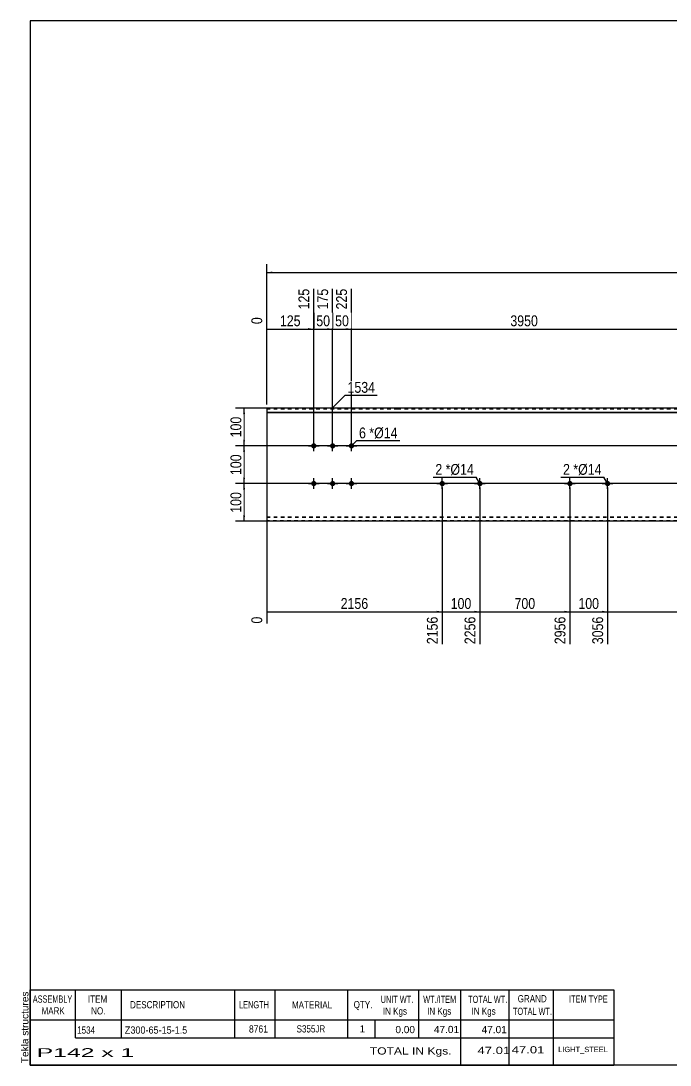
# Model space of a CAD drawing. Header units: millimetres. Extents: x -65 to 337, y -159 to 118.
# Drawn here: x -65.3 to 107.1, y -159.3 to 117.8 of the extents above; entities that cross this region are included whole.
import ezdxf

# ---------------------------------------------------------------- set-up
doc = ezdxf.new("R2010")
doc.units = ezdxf.units.MM
doc.linetypes.add('DXK_LINE_DOT1', pattern=[1.8814, 0.9407, -0.9407])
doc.styles.add('Arial', font='ARIAL.TTF', dxfattribs={"height": 0.2})
doc.styles.add('Arial Narrow', font='ARIALN.TTF', dxfattribs={"height": 0.2})

# ---------------------------------------------------------------- blocks, each defined once
blk = doc.blocks.new('Unknown-629091773-1643')
at = {"color": 5, "linetype": 'Continuous'}
for p, q in [((337.25, 117.75), (-62.75, 117.75)), ((-62.75, 117.75), (-62.75, -159.25)), ((337.25, -159.25), (337.25, 117.75)), ((-62.75, -159.25), (337.25, -159.25))]:
    blk.add_line(p, q, dxfattribs=at)
at = {"color": 174, "linetype": 'Continuous', "style": 'Arial'}
blk.add_text('Tekla structures', height=1.9102, rotation=90, dxfattribs=at).set_placement((-63.25, -158.75))
blk = doc.blocks.new('Bolt-629091773-1223 - 1203')
at = {"linetype": 'Continuous'}
for points in [[(11.8, 5, -1), (13.2, 5, -1)], [(16.8, 5, -1), (18.2, 5, -1)], [(21.8, 5, -1), (23.2, 5, -1)], [(11.8, -5, -1), (13.2, -5, -1)], [(16.8, -5, -1), (18.2, -5, -1)], [(21.8, -5, -1), (23.2, -5, -1)]]:
    blk.add_hatch(color=3, dxfattribs=at).paths.add_polyline_path(points)
at = {"color": 3, "linetype": 'Continuous'}
for p, q in [((12.5, 3.6), (12.5, 6.4)), ((17.5, 3.6), (17.5, 6.4)), ((22.5, 3.6), (22.5, 6.4)), ((11.1, 5), (13.9, 5)), ((16.1, 5), (18.9, 5)), ((21.1, 5), (23.9, 5)), ((11.1, -5), (13.9, -5)), ((12.5, -6.4), (12.5, -3.6)), ((16.1, -5), (18.9, -5)), ((17.5, -6.4), (17.5, -3.6)), ((21.1, -5), (23.9, -5)), ((22.5, -6.4), (22.5, -3.6))]:
    blk.add_line(p, q, dxfattribs=at)
blk = doc.blocks.new('Part-629091773-1218 - 1203')
at = {"color": 2, "linetype": 'Continuous'}
for p, q in [((34.6, 15), (0, 15)), ((0, 15), (0, -15)), ((0, 13.94), (34.6, 13.94)), ((68.5, 15), (34.7, 15)), ((34.7, 13.94), (68.5, 13.94)), ((102.4, 15), (68.6, 15)), ((68.6, 13.94), (102.4, 13.94)), ((125.9, 15), (102.5, 15)), ((102.5, 13.94), (125.9, 13.94)), ((159.8, 15), (126, 15)), ((126, 13.94), (159.8, 13.94)), ((193.7, 15), (159.9, 15)), ((159.9, 13.94), (193.7, 13.94)), ((227.6, 15), (193.8, 15)), ((193.8, 13.94), (227.6, 13.94)), ((261.89, 15), (227.7, 15)), ((227.7, 13.94), (261.89, 13.94)), ((272.99, 15), (261.99, 15)), ((261.99, 13.94), (272.99, 13.94)), ((272.99, -15), (272.99, 15)), ((0, 13.83), (34.6, 13.83)), ((34.7, 13.83), (68.5, 13.83)), ((68.6, 13.83), (102.4, 13.83)), ((102.5, 13.83), (125.9, 13.83)), ((126, 13.83), (159.8, 13.83)), ((159.9, 13.83), (193.7, 13.83)), ((193.8, 13.83), (227.6, 13.83)), ((227.7, 13.83), (261.89, 13.83)), ((261.99, 13.83), (272.99, 13.83)), ((34.6, -15), (0, -15)), ((68.5, -15), (34.7, -15)), ((102.4, -15), (68.6, -15)), ((125.9, -15), (102.5, -15)), ((159.8, -15), (126, -15)), ((193.7, -15), (159.9, -15)), ((227.6, -15), (193.8, -15)), ((261.89, -15), (227.7, -15)), ((272.99, -15), (261.99, -15))]:
    blk.add_line(p, q, dxfattribs=at)
at = {"color": 7, "linetype": 'DXK_LINE_DOT1'}
for p, q in [((0, 14.85), (34.6, 14.85)), ((34.7, 14.85), (68.5, 14.85)), ((68.6, 14.85), (102.4, 14.85)), ((102.5, 14.85), (125.9, 14.85)), ((126, 14.85), (159.8, 14.85)), ((159.9, 14.85), (193.7, 14.85)), ((193.8, 14.85), (227.6, 14.85)), ((227.7, 14.85), (261.89, 14.85)), ((261.99, 14.85), (272.99, 14.85)), ((0, -13.83), (34.6, -13.83)), ((34.7, -13.83), (68.5, -13.83)), ((68.6, -13.83), (102.4, -13.83)), ((102.5, -13.83), (125.9, -13.83)), ((126, -13.83), (159.8, -13.83)), ((159.9, -13.83), (193.7, -13.83)), ((193.8, -13.83), (227.6, -13.83)), ((227.7, -13.83), (261.89, -13.83)), ((261.99, -13.83), (272.99, -13.83)), ((0, -13.94), (34.6, -13.94)), ((34.6, -14.85), (0, -14.85)), ((34.7, -13.94), (68.5, -13.94)), ((68.5, -14.85), (34.7, -14.85)), ((68.6, -13.94), (102.4, -13.94)), ((102.4, -14.85), (68.6, -14.85)), ((102.5, -13.94), (125.9, -13.94)), ((125.9, -14.85), (102.5, -14.85)), ((126, -13.94), (159.8, -13.94)), ((159.8, -14.85), (126, -14.85)), ((159.9, -13.94), (193.7, -13.94)), ((193.7, -14.85), (159.9, -14.85)), ((193.8, -13.94), (227.6, -13.94)), ((227.6, -14.85), (193.8, -14.85)), ((227.7, -13.94), (261.89, -13.94)), ((261.89, -14.85), (227.7, -14.85)), ((261.99, -13.94), (272.99, -13.94)), ((272.99, -14.85), (261.99, -14.85))]:
    blk.add_line(p, q, dxfattribs=at)
blk = doc.blocks.new('Bolt-629091773-1222 - 1203')
at = {"linetype": 'Continuous'}
for points in [[(46.6, -4.3, -1), (46.6, -5.7, -1)], [(56.6, -4.3, -1), (56.6, -5.7, -1)]]:
    blk.add_hatch(color=3, dxfattribs=at).paths.add_polyline_path(points)
at = {"color": 3, "linetype": 'Continuous'}
for p, q in [((45.2, -5), (48, -5)), ((46.6, -6.4), (46.6, -3.6)), ((55.2, -5), (58, -5)), ((56.6, -6.4), (56.6, -3.6))]:
    blk.add_line(p, q, dxfattribs=at)
blk = doc.blocks.new('Bolt-629091773-1226 - 1203')
at = {"linetype": 'Continuous'}
for points in [[(80.5, -4.3, -1), (80.5, -5.7, -1)], [(90.5, -4.3, -1), (90.5, -5.7, -1)]]:
    blk.add_hatch(color=3, dxfattribs=at).paths.add_polyline_path(points)
at = {"color": 3, "linetype": 'Continuous'}
for p, q in [((79.1, -5), (81.9, -5)), ((80.5, -6.4), (80.5, -3.6)), ((89.1, -5), (91.9, -5)), ((90.5, -6.4), (90.5, -3.6))]:
    blk.add_line(p, q, dxfattribs=at)
blk = doc.blocks.new('StraightDimension-629091773-1336 - 1203')
at = {"linetype": 'Continuous'}
for points in [[(-6.25, -6.5), (-6, -5), (-5.75, -6.5)], [(-5.75, -13.5), (-6, -15), (-6.25, -13.5)]]:
    blk.add_hatch(color=7, dxfattribs=at).paths.add_polyline_path(points)
at = {"color": 7, "linetype": 'Continuous'}
for p, q in [((238.79, -5), (-8.25, -5)), ((-6, -15), (-6, -5)), ((11.5, -15), (-8.25, -15))]:
    blk.add_line(p, q, dxfattribs=at)
at = {"color": 0}
blk.add_wipeout([(-6.15, -6.66), (-10.35, -6.66), (-10.35, -13.34), (-6.15, -13.34)], dxfattribs=at)
at = {"color": 3, "style": 'Arial Narrow'}
blk.add_text('100', height=2.863, rotation=90.0002, dxfattribs=at).set_placement((-6.75, -12.74))
blk = doc.blocks.new('StraightDimension-629091773-1263 - 1203')
at = {"linetype": 'Continuous'}
blk.add_hatch(color=7, dxfattribs=at).paths.add_polyline_path([(136.4, -38.75), (137.9, -39), (136.4, -39.25)])
at = {"color": 7, "linetype": 'Continuous'}
for p, q in [((90.5, -6), (90.5, -47.61)), ((137.9, -6), (137.9, -47.61)), ((90.5, -39), (137.9, -39))]:
    blk.add_line(p, q, dxfattribs=at)
at = {"color": 0}
blk.add_wipeout([(118.45, -38.85), (118.45, -34.65), (109.94, -34.65), (109.94, -38.85)], dxfattribs=at)
at = {"color": 0, "linetype": 'Continuous'}
blk.add_wipeout([(137.3, -39.7), (133.1, -39.7), (133.1, -48.21), (137.3, -48.21)], dxfattribs=at)
at = {"color": 3, "style": 'Arial Narrow'}
blk.add_text('1400', height=2.863, dxfattribs=at).set_placement((110.54, -38.25))
at = {"color": 3, "linetype": 'Continuous', "style": 'Arial Narrow'}
blk.add_text('4456', height=2.863, rotation=90.0002, dxfattribs=at).set_placement((136.7, -47.61))
blk = doc.blocks.new('StraightDimension-629091773-1264 - 1203')
at = {"linetype": 'Continuous'}
blk.add_hatch(color=7, dxfattribs=at).paths.add_polyline_path([(89, -38.75), (90.5, -39), (89, -39.25)])
at = {"color": 7, "linetype": 'Continuous'}
for p, q in [((80.5, -6), (80.5, -47.61)), ((90.5, -6), (90.5, -47.61)), ((80.5, -39), (90.5, -39))]:
    blk.add_line(p, q, dxfattribs=at)
at = {"color": 0}
blk.add_wipeout([(88.84, -38.85), (88.84, -34.65), (82.15, -34.65), (82.15, -38.85)], dxfattribs=at)
at = {"color": 3, "style": 'Arial Narrow'}
blk.add_text('100', height=2.863, dxfattribs=at).set_placement((82.75, -38.25))
at = {"color": 0, "linetype": 'Continuous'}
blk.add_wipeout([(89.9, -39.7), (85.7, -39.7), (85.7, -48.21), (89.9, -48.21)], dxfattribs=at)
at = {"color": 3, "linetype": 'Continuous', "style": 'Arial Narrow'}
blk.add_text('3056', height=2.863, rotation=90.0002, dxfattribs=at).set_placement((89.3, -47.61))
blk = doc.blocks.new('StraightDimension-629091773-1265 - 1203')
at = {"linetype": 'Continuous'}
blk.add_hatch(color=7, dxfattribs=at).paths.add_polyline_path([(79, -38.75), (80.5, -39), (79, -39.25)])
at = {"color": 7, "linetype": 'Continuous'}
for p, q in [((56.6, -6), (56.6, -47.61)), ((80.5, -6), (80.5, -47.61)), ((56.6, -39), (80.5, -39))]:
    blk.add_line(p, q, dxfattribs=at)
at = {"color": 0}
blk.add_wipeout([(71.89, -38.85), (71.89, -34.65), (65.2, -34.65), (65.2, -38.85)], dxfattribs=at)
at = {"color": 0, "linetype": 'Continuous'}
blk.add_wipeout([(79.9, -39.7), (75.7, -39.7), (75.7, -48.21), (79.9, -48.21)], dxfattribs=at)
at = {"color": 3, "style": 'Arial Narrow'}
blk.add_text('700', height=2.863, dxfattribs=at).set_placement((65.8, -38.25))
at = {"color": 3, "linetype": 'Continuous', "style": 'Arial Narrow'}
blk.add_text('2956', height=2.863, rotation=90.0002, dxfattribs=at).set_placement((79.3, -47.61))
blk = doc.blocks.new('StraightDimension-629091773-1266 - 1203')
at = {"linetype": 'Continuous'}
blk.add_hatch(color=7, dxfattribs=at).paths.add_polyline_path([(55.1, -38.75), (56.6, -39), (55.1, -39.25)])
at = {"color": 7, "linetype": 'Continuous'}
for p, q in [((46.6, -6), (46.6, -47.61)), ((56.6, -6), (56.6, -47.61)), ((46.6, -39), (56.6, -39))]:
    blk.add_line(p, q, dxfattribs=at)
at = {"color": 0}
blk.add_wipeout([(54.94, -38.85), (54.94, -34.65), (48.25, -34.65), (48.25, -38.85)], dxfattribs=at)
at = {"color": 3, "style": 'Arial Narrow'}
blk.add_text('100', height=2.863, dxfattribs=at).set_placement((48.85, -38.25))
at = {"color": 0, "linetype": 'Continuous'}
blk.add_wipeout([(56, -39.7), (51.8, -39.7), (51.8, -48.21), (56, -48.21)], dxfattribs=at)
at = {"color": 3, "linetype": 'Continuous', "style": 'Arial Narrow'}
blk.add_text('2256', height=2.863, rotation=90.0002, dxfattribs=at).set_placement((55.4, -47.61))
blk = doc.blocks.new('StraightDimension-629091773-1267 - 1203')
at = {"linetype": 'Continuous'}
blk.add_hatch(color=7, dxfattribs=at).paths.add_polyline_path([(45.1, -38.75), (46.6, -39), (45.1, -39.25)])
at = {"color": 7, "linetype": 'Continuous'}
for p, q in [((0, -6), (0, -42.13)), ((46.6, -6), (46.6, -47.61)), ((0, -39), (46.6, -39))]:
    blk.add_line(p, q, dxfattribs=at)
at = {"color": 0}
blk.add_wipeout([(27.55, -38.85), (27.55, -34.65), (19.04, -34.65), (19.04, -38.85)], dxfattribs=at)
at = {"color": 0, "linetype": 'Continuous'}
for points in [[(-0.6, -39.7), (-4.8, -39.7), (-4.8, -42.73), (-0.6, -42.73)], [(46, -39.7), (41.8, -39.7), (41.8, -48.21), (46, -48.21)]]:
    blk.add_wipeout(points, dxfattribs=at)
at = {"color": 3, "style": 'Arial Narrow'}
blk.add_text('2156', height=2.863, dxfattribs=at).set_placement((19.64, -38.25))
at = {"color": 3, "linetype": 'Continuous', "style": 'Arial Narrow'}
for s, height, p in [('0', 2.86, (-1.2, -42.13)), ('2156', 2.863, (45.4, -47.61))]:
    blk.add_text(s, height=height, rotation=90.0002, dxfattribs=at).set_placement(p)
blk = doc.blocks.new('StraightDimension-629091773-1306 - 1203')
at = {"linetype": 'Continuous'}
blk.add_hatch(color=7, dxfattribs=at).paths.add_polyline_path([(112.7, 36.25), (114.2, 36), (112.7, 35.75)])
at = {"color": 7, "linetype": 'Continuous'}
for p, q in [((22.5, 6), (22.5, 46.68)), ((114.2, 6), (114.2, 44.61)), ((22.5, 36), (114.2, 36))]:
    blk.add_line(p, q, dxfattribs=at)
at = {"color": 0, "linetype": 'Continuous'}
blk.add_wipeout([(113.6, 45.21), (109.4, 45.21), (109.4, 36.7), (113.6, 36.7)], dxfattribs=at)
at = {"color": 0}
blk.add_wipeout([(72.6, 36.15), (72.6, 40.35), (64.09, 40.35), (64.09, 36.15)], dxfattribs=at)
at = {"color": 3, "linetype": 'Continuous', "style": 'Arial Narrow'}
blk.add_text('4175', height=2.863, rotation=90.0002, dxfattribs=at).set_placement((113, 37.3))
at = {"color": 3, "style": 'Arial Narrow'}
blk.add_text('3950', height=2.863, dxfattribs=at).set_placement((64.69, 36.75))
blk = doc.blocks.new('StraightDimension-629091773-1307 - 1203')
at = {"linetype": 'Continuous'}
blk.add_hatch(color=7, dxfattribs=at).paths.add_polyline_path([(21, 36.25), (22.5, 36), (21, 35.75)])
at = {"color": 7, "linetype": 'Continuous'}
for p, q in [((17.5, 6), (17.5, 46.68)), ((22.5, 6), (22.5, 46.68)), ((17.5, 36), (22.5, 36))]:
    blk.add_line(p, q, dxfattribs=at)
at = {"color": 0}
blk.add_wipeout([(22.43, 36.15), (22.43, 40.35), (17.57, 40.35), (17.57, 36.15)], dxfattribs=at)
at = {"color": 0, "linetype": 'Continuous'}
blk.add_wipeout([(21.9, 47.28), (17.7, 47.28), (17.7, 40.6), (21.9, 40.6)], dxfattribs=at)
at = {"color": 3, "linetype": 'Continuous', "style": 'Arial Narrow'}
blk.add_text('225', height=2.863, rotation=90.0002, dxfattribs=at).set_placement((21.3, 41.2))
at = {"color": 3, "style": 'Arial Narrow'}
blk.add_text('50', height=2.863, dxfattribs=at).set_placement((18.17, 36.75))
blk = doc.blocks.new('StraightDimension-629091773-1308 - 1203')
at = {"linetype": 'Continuous'}
blk.add_hatch(color=7, dxfattribs=at).paths.add_polyline_path([(16, 36.25), (17.5, 36), (16, 35.75)])
at = {"color": 7, "linetype": 'Continuous'}
for p, q in [((12.5, 6), (12.5, 46.68)), ((17.5, 6), (17.5, 46.68)), ((12.5, 36), (17.5, 36))]:
    blk.add_line(p, q, dxfattribs=at)
at = {"color": 0}
blk.add_wipeout([(17.43, 36.15), (17.43, 40.35), (12.57, 40.35), (12.57, 36.15)], dxfattribs=at)
at = {"color": 0, "linetype": 'Continuous'}
blk.add_wipeout([(16.9, 47.28), (12.7, 47.28), (12.7, 40.6), (16.9, 40.6)], dxfattribs=at)
at = {"color": 3, "linetype": 'Continuous', "style": 'Arial Narrow'}
blk.add_text('175', height=2.863, rotation=90.0002, dxfattribs=at).set_placement((16.3, 41.2))
at = {"color": 3, "style": 'Arial Narrow'}
blk.add_text('50', height=2.863, dxfattribs=at).set_placement((13.17, 36.75))
blk = doc.blocks.new('StraightDimension-629091773-1309 - 1203')
at = {"linetype": 'Continuous'}
blk.add_hatch(color=7, dxfattribs=at).paths.add_polyline_path([(11, 36.25), (12.5, 36), (11, 35.75)])
at = {"color": 7, "linetype": 'Continuous'}
for p, q in [((12.5, 6), (12.5, 46.68)), ((0, 16), (0, 39.13)), ((0, 36), (12.5, 36))]:
    blk.add_line(p, q, dxfattribs=at)
at = {"color": 0, "linetype": 'Continuous'}
blk.add_wipeout([(-0.6, 39.73), (-4.8, 39.73), (-4.8, 36.7), (-0.6, 36.7)], dxfattribs=at)
at = {"color": 0}
blk.add_wipeout([(9.59, 36.15), (9.59, 40.35), (2.91, 40.35), (2.91, 36.15)], dxfattribs=at)
at = {"color": 3, "linetype": 'Continuous', "style": 'Arial Narrow'}
blk.add_text('0', height=2.86, rotation=90.0002, dxfattribs=at).set_placement((-1.2, 37.3))
at = {"color": 0, "linetype": 'Continuous'}
blk.add_wipeout([(11.9, 47.28), (7.7, 47.28), (7.7, 40.6), (11.9, 40.6)], dxfattribs=at)
at = {"color": 3, "linetype": 'Continuous', "style": 'Arial Narrow'}
blk.add_text('125', height=2.863, rotation=90.0002, dxfattribs=at).set_placement((11.3, 41.2))
at = {"color": 3, "style": 'Arial Narrow'}
blk.add_text('125', height=2.863, dxfattribs=at).set_placement((3.51, 36.75))
blk = doc.blocks.new('StraightDimension-629091773-1334 - 1203')
at = {"linetype": 'Continuous'}
for points in [[(-6.25, 13.5), (-6, 15), (-5.75, 13.5)], [(-5.75, 6.5), (-6, 5), (-6.25, 6.5)]]:
    blk.add_hatch(color=7, dxfattribs=at).paths.add_polyline_path(points)
at = {"color": 7, "linetype": 'Continuous'}
for p, q in [((11.5, 15), (-8.25, 15)), ((-6, 5), (-6, 15)), ((238.79, 5), (-8.25, 5))]:
    blk.add_line(p, q, dxfattribs=at)
at = {"color": 0}
blk.add_wipeout([(-6.15, 13.34), (-10.35, 13.34), (-10.35, 6.66), (-6.15, 6.66)], dxfattribs=at)
at = {"color": 3, "style": 'Arial Narrow'}
blk.add_text('100', height=2.863, rotation=90.0002, dxfattribs=at).set_placement((-6.75, 7.26))
blk = doc.blocks.new('StraightDimension-629091773-1335 - 1203')
at = {"linetype": 'Continuous'}
for points in [[(-6.25, 3.5), (-6, 5), (-5.75, 3.5)], [(-5.75, -3.5), (-6, -5), (-6.25, -3.5)]]:
    blk.add_hatch(color=7, dxfattribs=at).paths.add_polyline_path(points)
at = {"color": 7, "linetype": 'Continuous'}
for p, q in [((238.79, 5), (-8.25, 5)), ((-6, -5), (-6, 5)), ((238.79, -5), (-8.25, -5))]:
    blk.add_line(p, q, dxfattribs=at)
at = {"color": 0}
blk.add_wipeout([(-6.15, 3.34), (-10.35, 3.34), (-10.35, -3.34), (-6.15, -3.34)], dxfattribs=at)
at = {"color": 3, "style": 'Arial Narrow'}
blk.add_text('100', height=2.863, rotation=90.0002, dxfattribs=at).set_placement((-6.75, -2.74))
blk = doc.blocks.new('StraightDimension-629091773-1364 - 1203')
at = {"linetype": 'Continuous'}
for points in [[(1.5, 50.75), (0, 51), (1.5, 51.25)], [(271.49, 51.25), (272.99, 51), (271.49, 50.75)]]:
    blk.add_hatch(color=7, dxfattribs=at).paths.add_polyline_path(points)
at = {"color": 7, "linetype": 'Continuous'}
for p, q in [((0, 16), (0, 53.25)), ((272.99, 16), (272.99, 53.25)), ((0, 51), (272.99, 51))]:
    blk.add_line(p, q, dxfattribs=at)
at = {"color": 0}
blk.add_wipeout([(140.75, 51.15), (140.75, 55.35), (132.24, 55.35), (132.24, 51.15)], dxfattribs=at)
at = {"color": 3, "style": 'Arial Narrow'}
blk.add_text('8761', height=2.863, dxfattribs=at).set_placement((132.84, 51.75))
blk = doc.blocks.new('CBS_BOM-629091773-1690')
at = {"color": 7, "linetype": 'Continuous'}
for p, q in [((-62.78, -147.28), (-62.78, -139.28)), ((-62.78, -139.28), (92.14, -139.28)), ((-50.78, -147.28), (-50.78, -139.28)), ((-38.59, -147.28), (-38.59, -139.28)), ((-8.43, -147.28), (-8.43, -139.28)), ((2.25, -147.28), (2.25, -139.28)), ((21.57, -147.28), (21.57, -139.28)), ((40.37, -147.28), (40.37, -139.28)), ((51.58, -147.28), (51.58, -139.28)), ((64.37, -147.28), (64.37, -139.28)), ((76.12, -147.28), (76.12, -139.28)), ((92.14, -139.29), (92.14, -147.27)), ((-62.78, -147.28), (92.14, -147.28)), ((-62.78, -152.08), (-62.78, -147.28)), ((-50.78, -152.08), (-50.78, -147.28)), ((-38.59, -152.08), (-38.59, -147.28)), ((-8.43, -152.08), (-8.43, -147.28)), ((2.25, -152.08), (2.25, -147.28)), ((21.57, -152.08), (21.57, -147.28)), ((28.83, -152.08), (28.83, -147.28)), ((40.37, -152.08), (40.37, -147.28)), ((51.58, -152.08), (51.58, -147.28)), ((64.37, -152.08), (64.37, -147.28)), ((76.14, -152.08), (76.14, -147.28)), ((92.14, -147.28), (92.14, -152.08)), ((-62.78, -159.28), (-62.78, -152.1)), ((-50.78, -152.08), (92.14, -152.08)), ((51.58, -159.28), (51.58, -152.1)), ((64.37, -159.28), (64.37, -152.1)), ((76.18, -159.28), (76.18, -152.1)), ((92.14, -152.08), (92.14, -159.28)), ((-62.78, -159.28), (92.14, -159.28))]:
    blk.add_line(p, q, dxfattribs=at)
at = {"color": 3, "linetype": 'Continuous', "style": 'Arial'}
for s, height, width, p in [('ASSEMBLY', 1.91, 0.7, (-62.1, -142.71)), ('ITEM', 1.91, 0.8, (-47.45, -142.71)), ('UNIT WT.', 1.91, 0.7, (30.26, -142.78)), ('WT./ITEM', 1.91, 0.7, (41.55, -142.78)), ('TOTAL WT.', 1.91, 0.7, (53.49, -142.78)), ('GRAND', 1.91, 0.8, (66.64, -142.62)), ('ITEM TYPE', 1.91, 0.7, (80.28, -142.7)), ('MARK', 1.91, 0.8, (-59.78, -145.84)), ('NO.', 1.91, 0.8, (-46.6, -145.84)), ('DESCRIPTION', 1.9102, 0.8, (-36.27, -144.21)), ('LENGTH', 1.91, 0.7, (-7.32, -144.21)), ('MATERIAL', 1.91, 0.8, (6.7, -144.26)), ('QTY.', 1.91, 0.8, (23.09, -144.18)), ('IN Kgs', 1.91, 0.8, (30.84, -145.92)), ('IN Kgs', 1.91, 0.8, (42.59, -145.92)), ('IN Kgs', 1.91, 0.8, (54.38, -145.92)), ('TOTAL WT.', 1.91, 0.7, (65.38, -145.96))]:
    blk.add_text(s, height=height, dxfattribs=dict(at, width=width)).set_placement(p)
at = {"color": 7, "linetype": 'Continuous', "style": 'Arial'}
for s, height, width, p in [('1534', 1.91, 0.8, (-50.32, -150.93)), ('Z300-65-15-1.5', 1.9102, 0.9, (-37.65, -150.93)), ('8761', 1.91, 0.85, (-4.71, -150.65)), ('S355JR', 1.91, 0.8, (7.94, -150.62))]:
    blk.add_text(s, height=height, dxfattribs=dict(at, width=width)).set_placement(p)
for s, p in [('1', (24.66, -150.62)), ('0.00', (34.17, -150.81)), ('47.01', (44.39, -150.78)), ('47.01', (57.06, -150.81))]:
    blk.add_text(s, height=1.91, dxfattribs=at).set_placement(p)
at = {"color": 6, "linetype": 'Continuous', "style": 'Arial'}
for s, height, width, p in [('P142 x 1', 2.292, 2.05, (-61.06, -157.09)), ('TOTAL IN Kgs.', 1.9102, 1.2, (27.38, -156.48)), ('47.01', 1.91, 1.3, (55.97, -156.33)), ('47.01', 1.91, 1.3, (65.04, -156.17))]:
    blk.add_text(s, height=height, dxfattribs=dict(at, width=width)).set_placement(p)
blk.add_text('LIGHT_STEEL', height=1.4135, dxfattribs=at).set_placement((77.39, -155.83))
blk = doc.blocks.new('Mark-629091773-1367 - 1203')
at = {"color": 0}
blk.add_wipeout([(28.77, 19.09), (28.77, 22.09), (21.46, 22.09), (21.46, 19.09)], dxfattribs=at)
blk.add_wipeout([(28.77, 19.09), (28.77, 22.09), (21.46, 22.09), (21.46, 19.09)], dxfattribs=at)
at = {"color": 7, "linetype": 'Continuous'}
for p, q in [((17.32, 14.95), (20.86, 18.49)), ((20.86, 18.49), (29.37, 18.49))]:
    blk.add_line(p, q, dxfattribs=at)
at = {"color": 3, "style": 'Arial Narrow'}
blk.add_text('1534', height=2.863, dxfattribs=at).set_placement((21.46, 19.09))
blk = doc.blocks.new('Mark-629091773-1379 - 1203')
at = {"color": 0}
blk.add_wipeout([(46.61, -2.67), (46.61, 0.33), (44.78, 0.33), (44.78, -2.67)], dxfattribs=at)
blk.add_wipeout([(46.61, -2.67), (46.61, 0.33), (44.78, 0.33), (44.78, -2.67)], dxfattribs=at)
blk.add_wipeout([(48.78, -2.67), (48.78, 0.33), (47.51, 0.33), (47.51, -2.67)], dxfattribs=at)
blk.add_wipeout([(48.78, -2.67), (48.78, 0.33), (47.51, 0.33), (47.51, -2.67)], dxfattribs=at)
at = {"color": 3, "style": 'Arial Narrow'}
blk.add_text('2', height=2.86, dxfattribs=at).set_placement((44.78, -2.67))
at = {"color": 0}
blk.add_wipeout([(55, -2.67), (55, 0.33), (48.78, 0.33), (48.78, -2.67)], dxfattribs=at)
blk.add_wipeout([(55, -2.67), (55, 0.33), (48.78, 0.33), (48.78, -2.67)], dxfattribs=at)
at = {"color": 7, "linetype": 'Continuous'}
for p in [(44.18, -3.27), (56.6, -5)]:
    blk.add_line(p, (55.6, -3.27), dxfattribs=at)
at = {"color": 3, "style": 'Arial Narrow'}
for s, height, p in [('*', 2.86, (47.51, -2.67)), ('Ø14', 2.863, (48.78, -2.67))]:
    blk.add_text(s, height=height, dxfattribs=at).set_placement(p)
blk = doc.blocks.new('Mark-629091773-1380 - 1203')
at = {"color": 0}
blk.add_wipeout([(26.34, 7.01), (26.34, 10.01), (24.51, 10.01), (24.51, 7.01)], dxfattribs=at)
blk.add_wipeout([(26.34, 7.01), (26.34, 10.01), (24.51, 10.01), (24.51, 7.01)], dxfattribs=at)
at = {"color": 7, "linetype": 'Continuous'}
blk.add_line((22.5, 5), (23.91, 6.41), dxfattribs=at)
at = {"color": 0}
blk.add_wipeout([(28.52, 7.01), (28.52, 10.01), (27.24, 10.01), (27.24, 7.01)], dxfattribs=at)
blk.add_wipeout([(28.52, 7.01), (28.52, 10.01), (27.24, 10.01), (27.24, 7.01)], dxfattribs=at)
at = {"color": 3, "style": 'Arial Narrow'}
blk.add_text('6', height=2.86, dxfattribs=at).set_placement((24.51, 7.01))
at = {"color": 0}
blk.add_wipeout([(34.73, 7.01), (34.73, 10.01), (28.52, 10.01), (28.52, 7.01)], dxfattribs=at)
blk.add_wipeout([(34.73, 7.01), (34.73, 10.01), (28.52, 10.01), (28.52, 7.01)], dxfattribs=at)
at = {"color": 7, "linetype": 'Continuous'}
blk.add_line((23.91, 6.41), (35.33, 6.41), dxfattribs=at)
at = {"color": 3, "style": 'Arial Narrow'}
for s, height, p in [('*', 2.86, (27.24, 7.01)), ('Ø14', 2.863, (28.52, 7.01))]:
    blk.add_text(s, height=height, dxfattribs=at).set_placement(p)
blk = doc.blocks.new('Mark-629091773-1383 - 1203')
at = {"color": 0}
blk.add_wipeout([(80.51, -2.67), (80.51, 0.33), (78.68, 0.33), (78.68, -2.67)], dxfattribs=at)
blk.add_wipeout([(80.51, -2.67), (80.51, 0.33), (78.68, 0.33), (78.68, -2.67)], dxfattribs=at)
blk.add_wipeout([(82.68, -2.67), (82.68, 0.33), (81.41, 0.33), (81.41, -2.67)], dxfattribs=at)
blk.add_wipeout([(82.68, -2.67), (82.68, 0.33), (81.41, 0.33), (81.41, -2.67)], dxfattribs=at)
at = {"color": 3, "style": 'Arial Narrow'}
blk.add_text('2', height=2.86, dxfattribs=at).set_placement((78.68, -2.67))
at = {"color": 0}
blk.add_wipeout([(88.9, -2.67), (88.9, 0.33), (82.68, 0.33), (82.68, -2.67)], dxfattribs=at)
blk.add_wipeout([(88.9, -2.67), (88.9, 0.33), (82.68, 0.33), (82.68, -2.67)], dxfattribs=at)
at = {"color": 7, "linetype": 'Continuous'}
for p in [(78.08, -3.27), (90.5, -5)]:
    blk.add_line(p, (89.5, -3.27), dxfattribs=at)
at = {"color": 3, "style": 'Arial Narrow'}
for s, height, p in [('*', 2.86, (81.41, -2.67)), ('Ø14', 2.863, (82.68, -2.67))]:
    blk.add_text(s, height=height, dxfattribs=at).set_placement(p)

msp = doc.modelspace()

# ---------------------------------------------------------------- block references
for name in ['Unknown-629091773-1643', 'Part-629091773-1218 - 1203', 'Bolt-629091773-1223 - 1203', 'Bolt-629091773-1222 - 1203', 'Bolt-629091773-1226 - 1203', 'CBS_BOM-629091773-1690']:
    msp.add_blockref(name, (0, 0))

# ---------------------------------------------------------------- next in the draw order: block references
for name in ['StraightDimension-629091773-1306 - 1203', 'StraightDimension-629091773-1336 - 1203']:
    msp.add_blockref(name, (0, 0))

# ---------------------------------------------------------------- next in the draw order: block references
for name in ['StraightDimension-629091773-1307 - 1203', 'StraightDimension-629091773-1263 - 1203']:
    msp.add_blockref(name, (0, 0))

# ---------------------------------------------------------------- next in the draw order: block references
for name in ['StraightDimension-629091773-1308 - 1203', 'StraightDimension-629091773-1264 - 1203']:
    msp.add_blockref(name, (0, 0))

# ---------------------------------------------------------------- next in the draw order: block references
for name in ['StraightDimension-629091773-1309 - 1203', 'StraightDimension-629091773-1265 - 1203']:
    msp.add_blockref(name, (0, 0))

# ---------------------------------------------------------------- next in the draw order: block references
for name in ['StraightDimension-629091773-1334 - 1203', 'StraightDimension-629091773-1266 - 1203']:
    msp.add_blockref(name, (0, 0))

# ---------------------------------------------------------------- next in the draw order: block references
for name in ['StraightDimension-629091773-1364 - 1203', 'StraightDimension-629091773-1267 - 1203']:
    msp.add_blockref(name, (0, 0))

# ---------------------------------------------------------------- next in the draw order: block references
for name in ['Mark-629091773-1367 - 1203', 'StraightDimension-629091773-1335 - 1203']:
    msp.add_blockref(name, (0, 0))

# ---------------------------------------------------------------- next in the draw order: block references
for name in ['Mark-629091773-1380 - 1203', 'Mark-629091773-1379 - 1203', 'Mark-629091773-1383 - 1203']:
    msp.add_blockref(name, (0, 0))

doc.saveas('drawing.dxf')
